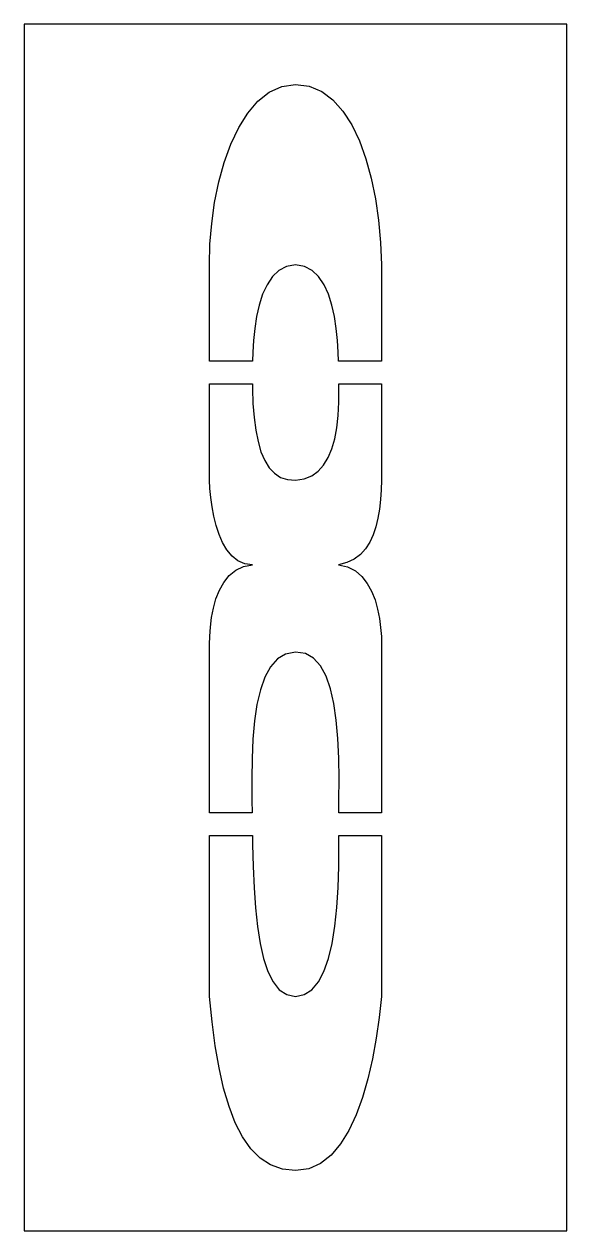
# Model space of a CAD drawing. Extents: x 0 to 18, y 0 to 40.
import ezdxf

# ---------------------------------------------------------------- set-up
doc = ezdxf.new("R2010")
doc.units = 0
doc.layers.add('CUT', color=7, linetype='Continuous')
doc.layers.add('OUTSIDE', color=1, linetype='Continuous')

msp = doc.modelspace()

# ---------------------------------------------------------------- linework, layer by layer
at = {"layer": 'CUT'}
for points in [[(11.6545, 34.2135), (11.7578, 33.4969), (11.822, 32.7624), (11.8541, 32.0172), (11.8541, 31.7213), (11.8541, 31.4218), (11.8541, 31.1223), (11.8541, 30.8228), (11.8541, 30.5269), (11.8541, 30.2274), (11.8541, 29.9279), (11.8541, 29.632), (11.8541, 29.3325), (11.8541, 29.033), (11.8541, 28.8278), (10.4261, 28.8278), (10.4173, 29.1257), (10.3923, 29.5143), (10.3495, 29.9101), (10.2889, 30.3058), (10.2033, 30.6873), (10.0892, 31.0439), (9.9466, 31.3612), (9.7683, 31.6322), (9.5544, 31.839), (9.2977, 31.9709), (9.0018, 32.0172), (8.7023, 31.9709), (8.4456, 31.839), (8.2317, 31.6322), (8.0569, 31.3612), (7.9108, 31.0439), (7.7967, 30.6873), (7.7111, 30.3058), (7.6505, 29.9101), (7.6077, 29.5143), (7.5827, 29.1257), (7.5739, 28.8278), (6.1459, 28.8278), (6.1459, 29.033), (6.1459, 29.3325), (6.1459, 29.632), (6.1459, 29.9279), (6.1459, 30.2274), (6.1459, 30.5269), (6.1459, 30.8228), (6.1459, 31.1223), (6.1459, 31.4218), (6.1459, 31.7213), (6.1459, 32.0172), (6.1637, 32.7018), (6.2208, 33.397), (6.317, 34.0923), (6.4561, 34.7697), (6.6379, 35.4151), (6.8554, 36.0212), (7.1157, 36.5703), (7.4152, 37.048), (7.7503, 37.4438), (8.1283, 37.7433), (8.5454, 37.9358), (9.0018, 38), (9.4546, 37.9394), (9.8682, 37.7647), (10.239, 37.4866), (10.5706, 37.1158), (10.8665, 36.6594), (11.1196, 36.1317), (11.3336, 35.5399), (11.5118, 34.8981)], [(11.8541, 27.2538), (11.8541, 26.9579), (11.8541, 26.662), (11.8541, 26.366), (11.8541, 26.0701), (11.8541, 25.7742), (11.8541, 25.4783), (11.8541, 25.1823), (11.8541, 24.8864), (11.8399, 24.5619), (11.8185, 24.2411), (11.7828, 23.9273), (11.7329, 23.6242), (11.6651, 23.339), (11.576, 23.0716), (11.4619, 22.8256), (11.3193, 22.6081), (11.1517, 22.4227), (10.9449, 22.2694), (10.7061, 22.1517), (10.4279, 22.0769), (10.7274, 22.0091), (10.9877, 21.8772), (11.2016, 21.6918), (11.3799, 21.4636), (11.5225, 21.2033), (11.6366, 20.9145), (11.7222, 20.6115), (11.7828, 20.3013), (11.822, 19.9947), (11.847, 19.6987), (11.8541, 19.4278), (11.8541, 19.1817), (11.8541, 18.7147), (11.8541, 18.244), (11.8541, 17.777), (11.8541, 17.3063), (11.8541, 16.8357), (11.8541, 16.3686), (11.8541, 15.898), (11.8541, 15.4309), (11.8541, 14.9603), (11.8541, 14.4897), (11.8541, 14.0226), (11.8541, 13.8531), (10.4339, 13.8531), (10.4422, 14.2793), (10.4493, 14.9888), (10.4386, 15.6734), (10.4066, 16.3223), (10.3531, 16.9248), (10.2746, 17.4775), (10.1605, 17.9695), (10.0144, 18.3866), (9.829, 18.7289), (9.6008, 18.9785), (9.3262, 19.1354), (9.0018, 19.1817), (8.6738, 19.1211), (8.3992, 18.9571), (8.171, 18.7004), (7.9821, 18.3581), (7.8359, 17.9374), (7.7218, 17.4489), (7.6434, 16.9034), (7.5899, 16.3009), (7.5578, 15.6591), (7.5471, 14.9817), (7.5542, 14.2757), (7.5646, 13.8531), (6.1459, 13.8531), (6.1459, 14.0226), (6.1459, 14.4897), (6.1459, 14.9603), (6.1459, 15.4309), (6.1459, 15.898), (6.1459, 16.3686), (6.1459, 16.8357), (6.1459, 17.3063), (6.1459, 17.777), (6.1459, 18.244), (6.1459, 18.7147), (6.1459, 19.1817), (6.1459, 19.4349), (6.1566, 19.713), (6.178, 20.016), (6.2172, 20.3262), (6.2778, 20.64), (6.3634, 20.9466), (6.4775, 21.2354), (6.6201, 21.4957), (6.7984, 21.7203), (7.0158, 21.8986), (7.2726, 22.0198), (7.5721, 22.0769), (7.3153, 22.1125), (7.0907, 22.2123), (6.8946, 22.3692), (6.727, 22.5724), (6.5844, 22.8149), (6.4632, 23.0859), (6.3669, 23.3818), (6.2921, 23.6884), (6.235, 24.0022), (6.1922, 24.3124), (6.1637, 24.6083), (6.1459, 24.8864), (6.1459, 25.1823), (6.1459, 25.4783), (6.1459, 25.7742), (6.1459, 26.0701), (6.1459, 26.366), (6.1459, 26.662), (6.1459, 26.9579), (6.1459, 27.2538), (6.1459, 27.5498), (6.1459, 27.8457), (6.1459, 28.0758), (7.5745, 28.0758), (7.5756, 27.9134), (7.5899, 27.4214), (7.6255, 26.9615), (7.6826, 26.5408), (7.7575, 26.1628), (7.8537, 25.8277), (7.9785, 25.5389), (8.1247, 25.2964), (8.2994, 25.111), (8.5026, 24.9755), (8.7344, 24.9007), (9.0018, 24.8864), (9.287, 24.9328), (9.5366, 25.0326), (9.7505, 25.1823), (9.9324, 25.382), (10.0857, 25.6316), (10.2069, 25.9204), (10.3032, 26.252), (10.3745, 26.6228), (10.4173, 27.0292), (10.4422, 27.4678), (10.4422, 27.9384), (10.4383, 28.0758), (11.8541, 28.0758), (11.8541, 27.8457), (11.8541, 27.5498)], [(11.8541, 11.6266), (11.8541, 11.1453), (11.8541, 10.664), (11.8541, 10.1826), (11.8541, 9.7013), (11.8541, 9.22), (11.8541, 8.7386), (11.8541, 8.2537), (11.8541, 7.7724), (11.7757, 7.0772), (11.6758, 6.3855), (11.5511, 5.7045), (11.4013, 5.0449), (11.223, 4.4245), (11.0127, 3.8505), (10.7702, 3.3299), (10.4921, 2.8807), (10.1784, 2.5134), (9.829, 2.2353), (9.4368, 2.0606), (9.0018, 2), (8.5668, 2.0464), (8.1746, 2.1854), (7.8252, 2.41), (7.515, 2.7202), (7.2405, 3.1124), (7.0016, 3.5795), (6.7948, 4.1179), (6.6165, 4.7275), (6.4632, 5.4014), (6.3349, 6.1359), (6.2315, 6.9274), (6.1459, 7.7724), (6.1459, 8.2537), (6.1459, 8.7386), (6.1459, 9.22), (6.1459, 9.7013), (6.1459, 10.1826), (6.1459, 10.664), (6.1459, 11.1453), (6.1459, 11.6266), (6.1459, 12.108), (6.1459, 12.5893), (6.1459, 13.0706), (6.1459, 13.1011), (7.5763, 13.1011), (7.5792, 12.8032), (7.597, 12.0723), (7.6255, 11.3699), (7.6719, 10.7067), (7.7361, 10.0899), (7.8252, 9.5266), (7.9393, 9.0274), (8.0819, 8.5996), (8.2566, 8.2537), (8.4634, 7.9935), (8.713, 7.8295), (9.0018, 7.7724), (9.2906, 7.8295), (9.5437, 7.9899), (9.7577, 8.2502), (9.9395, 8.5996), (10.0892, 9.031), (10.2105, 9.5302), (10.3032, 10.0971), (10.3709, 10.7139), (10.4137, 11.377), (10.4351, 12.0794), (10.4386, 12.8068), (10.4344, 13.1011), (11.8541, 13.1011), (11.8541, 13.0706), (11.8541, 12.5893), (11.8541, 12.108)]]:
    msp.add_lwpolyline(points, close=True, dxfattribs=at)
at = {"layer": 'OUTSIDE'}
msp.add_lwpolyline([(0, 0), (18, 0), (18, 40), (0, 40)], close=True, dxfattribs=at)

doc.saveas('drawing.dxf')
